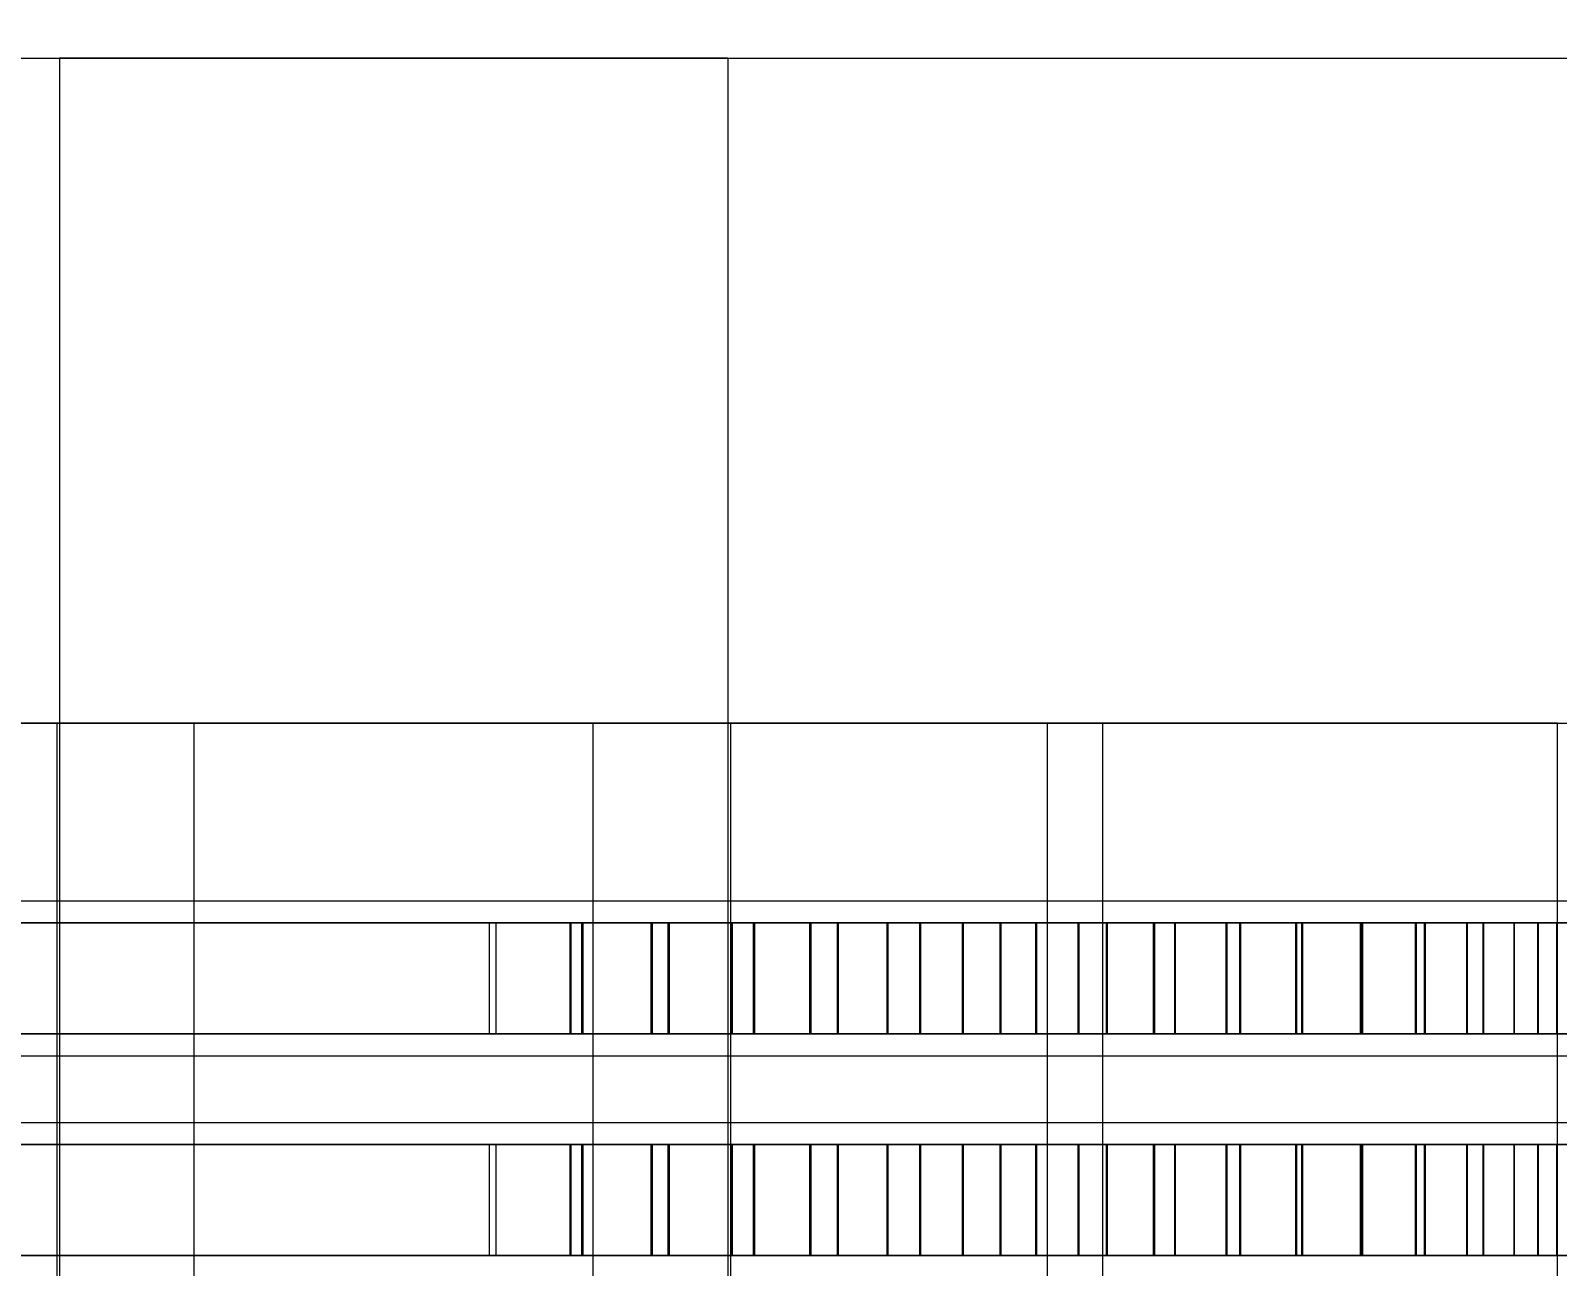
# Model space of a CAD drawing. Header units: millimetres. Extents: x -191664 to 191490, y -197311 to 10263.
# Drawn here: x 2512.2 to 2650, y -111789 to -111677.5 of the extents above; entities that cross this region are included whole.
import ezdxf

# ---------------------------------------------------------------- set-up
doc = ezdxf.new("R2010")
doc.units = ezdxf.units.MM
doc.layers.add('DET_briquetadora_superior', color=7, linetype='Continuous', lineweight=0)
doc.layers.add('R15_COTAS_TRANSPORTE_P', color=1, linetype='Continuous', lineweight=0)
doc.dimstyles.new('PLANTA_20', dxfattribs={"dimtxt": 50, "dimasz": 30, "dimexe": 30, "dimexo": 16, "dimgap": 20, "dimtad": 1, "dimtih": 1, "dimtoh": 1, "dimdec": 1, "dimzin": 0, "dimdsep": 46, "dimcen": 0.09, "dimadec": 0, "dimazin": 0, "dimtfac": 1, "dimtdec": 4, "dimtofl": 0, "dimtmove": 0, "dimatfit": 3, "dimfxl": 1, "dimtolj": 1, "dimtzin": 0, "dimarcsym": 0})

# ---------------------------------------------------------------- blocks, each defined once
blk = doc.blocks.new('*D133')
at = {"layer": 'Defpoints', "color": 0, "transparency": 16777216}
for p in [(439.69, -194147.98), (217.89, -194406.09), (-500, -194490), (-500, -194490), (500, -194490)]:
    blk.add_point(p, dxfattribs=at)
at = {"layer": 'R15_COTAS_TRANSPORTE_P', "color": 0, "lineweight": -2, "transparency": 16777216}
blk.add_arc((-500, -194490), 722.77, 2.37834, 17.62166, dxfattribs=at)
at = {"layer": 'R15_COTAS_TRANSPORTE_P', "color": 0, "transparency": 16777216}
for points in [[(184.12, -194272.81), (193.59, -194269.58), (179.18, -194242.8)], [(227.15, -194459.9), (217.15, -194460.11), (222.77, -194490)]]:
    blk.add_solid(points, dxfattribs=at)

msp = doc.modelspace()

# ---------------------------------------------------------------- linework, layer by layer
at = {"layer": 'DET_briquetadora_superior', "color": 127, "true_color": 0x587e77}
for p, q in [((2496.04, -111680), (2515.39, -111680)), ((2517.82, -111680), (2514.84, -111680)), ((2514.84, -111680), (2514.84, -111829.2)), ((2515.39, -111680), (2535.09, -111680)), ((2526.19, -111680), (2517.82, -111680)), ((2538.29, -111680), (2526.19, -111680)), ((2535.09, -111680), (2554.91, -111680)), ((2551.71, -111680), (2538.29, -111680)), ((2563.81, -111680), (2551.71, -111680)), ((2554.91, -111680), (2574.61, -111680)), ((2572.18, -111680), (2563.81, -111680)), ((2575.16, -111680), (2572.18, -111680)), ((2574.61, -111680), (2593.96, -111680)), ((2575.16, -111680), (2575.16, -111829.2)), ((2593.96, -111680), (2612.74, -111680)), ((2612.74, -111680), (2630.72, -111680)), ((2630.72, -111680), (2647.7, -111680)), ((2647.7, -111680), (2663.47, -111680))]:
    msp.add_line(p, q, dxfattribs=at)
at = {"layer": 'DET_briquetadora_superior', "color": 9, "true_color": 0xb9c3c2}
for p, q in [((2497.51, -111740), (2516.07, -111740)), ((2518.34, -111740), (2509.12, -111740)), ((2514.6, -111740), (2514.6, -111890)), ((2517.61, -111740), (2514.6, -111740)), ((2516.07, -111740), (2535.29, -111740)), ((2526.05, -111740), (2517.61, -111740)), ((2524.72, -111740), (2518.34, -111740)), ((2527, -111740), (2524.72, -111740)), ((2538.24, -111740), (2526.05, -111740)), ((2527, -111890), (2527, -111740)), ((2535.29, -111740), (2554.71, -111740)), ((2551.76, -111740), (2538.24, -111740)), ((2563.95, -111740), (2551.76, -111740)), ((2554.71, -111740), (2573.93, -111740)), ((2563, -111890), (2563, -111740)), ((2565.28, -111740), (2563, -111740)), ((2572.39, -111740), (2563.95, -111740)), ((2571.66, -111740), (2565.28, -111740)), ((2580.88, -111740), (2571.66, -111740)), ((2575.4, -111740), (2572.39, -111740)), ((2573.93, -111740), (2592.49, -111740)), ((2575.4, -111740), (2575.4, -111890)), ((2591.12, -111740), (2580.88, -111740)), ((2600.34, -111740), (2591.12, -111740)), ((2592.49, -111740), (2610, -111740)), ((2606.72, -111740), (2600.34, -111740)), ((2604, -111890), (2604, -111740)), ((2606.28, -111740), (2604, -111740)), ((2612.66, -111740), (2606.28, -111740)), ((2609, -111740), (2606.72, -111740)), ((2609, -111890), (2609, -111740)), ((2610, -111740), (2626.05, -111740)), ((2621.88, -111740), (2612.66, -111740)), ((2632.12, -111740), (2621.88, -111740)), ((2626.05, -111740), (2640.3, -111740)), ((2641.34, -111740), (2632.12, -111740)), ((2640.3, -111740), (2652.41, -111740)), ((2647.72, -111740), (2641.34, -111740)), ((2650, -111740), (2647.72, -111740)), ((2650, -111890), (2650, -111740)), ((2496.8, -111756), (2515.54, -111756)), ((2497.51, -111756), (2516.07, -111756)), ((2515.54, -111756), (2535.09, -111756)), ((2516.07, -111756), (2535.29, -111756)), ((2535.09, -111756), (2554.91, -111756)), ((2535.29, -111756), (2554.71, -111756)), ((2554.71, -111756), (2573.93, -111756)), ((2554.91, -111756), (2574.46, -111756)), ((2573.93, -111756), (2592.49, -111756)), ((2574.46, -111756), (2593.2, -111756)), ((2592.49, -111756), (2610, -111756)), ((2593.2, -111756), (2610.63, -111756)), ((2610, -111756), (2626.05, -111756)), ((2610.63, -111756), (2626.27, -111756)), ((2626.05, -111756), (2640.3, -111756)), ((2626.27, -111756), (2639.7, -111756)), ((2639.7, -111756), (2650.54, -111756)), ((2640.3, -111756), (2652.41, -111756)), ((2496.8, -111770), (2515.54, -111770)), ((2497.51, -111770), (2516.07, -111770)), ((2515.54, -111770), (2535.09, -111770)), ((2516.07, -111770), (2535.29, -111770)), ((2535.09, -111770), (2554.91, -111770)), ((2535.29, -111770), (2554.71, -111770)), ((2554.71, -111770), (2573.93, -111770)), ((2554.91, -111770), (2574.46, -111770)), ((2573.93, -111770), (2592.49, -111770)), ((2574.46, -111770), (2593.2, -111770)), ((2592.49, -111770), (2610, -111770)), ((2593.2, -111770), (2610.63, -111770)), ((2610, -111770), (2626.05, -111770)), ((2610.63, -111770), (2626.27, -111770)), ((2626.05, -111770), (2640.3, -111770)), ((2626.27, -111770), (2639.7, -111770)), ((2639.7, -111770), (2650.54, -111770)), ((2640.3, -111770), (2652.41, -111770)), ((2496.8, -111776), (2515.54, -111776)), ((2497.51, -111776), (2516.07, -111776)), ((2515.54, -111776), (2535.09, -111776)), ((2516.07, -111776), (2535.29, -111776)), ((2535.09, -111776), (2554.91, -111776)), ((2535.29, -111776), (2554.71, -111776)), ((2554.71, -111776), (2573.93, -111776)), ((2554.91, -111776), (2574.46, -111776)), ((2573.93, -111776), (2592.49, -111776)), ((2574.46, -111776), (2593.2, -111776)), ((2592.49, -111776), (2610, -111776)), ((2593.2, -111776), (2610.63, -111776)), ((2610, -111776), (2626.05, -111776)), ((2610.63, -111776), (2626.27, -111776)), ((2626.05, -111776), (2640.3, -111776)), ((2626.27, -111776), (2639.7, -111776)), ((2639.7, -111776), (2650.54, -111776)), ((2640.3, -111776), (2652.41, -111776))]:
    msp.add_line(p, q, dxfattribs=at)
at = {"layer": 'DET_briquetadora_superior', "color": 117, "true_color": 0x376c5b}
for p, q in [((796.55, -111758), (2553.66, -111758)), ((797.13, -111758), (2554.24, -111758)), ((2560.92, -111758), (814.61, -111758)), ((2561.98, -111758), (815.67, -111758)), ((2553.66, -111758), (2561.03, -111758)), ((2553.66, -111768), (2553.66, -111758)), ((2554.24, -111758), (2562.09, -111758)), ((2554.24, -111768), (2554.24, -111758)), ((2568.23, -111758), (2560.92, -111758)), ((2560.92, -111768), (2560.92, -111758)), ((2561.03, -111758), (2568.34, -111758)), ((2561.03, -111768), (2561.03, -111758)), ((2569.77, -111758), (2561.98, -111758)), ((2561.98, -111768), (2561.98, -111758)), ((2562.09, -111758), (2569.88, -111758)), ((2562.09, -111768), (2562.09, -111758)), ((2575.45, -111758), (2568.23, -111758)), ((2568.23, -111768), (2568.23, -111758)), ((2568.34, -111758), (2575.56, -111758)), ((2568.34, -111768), (2568.34, -111758)), ((2577.46, -111758), (2569.77, -111758)), ((2569.77, -111768), (2569.77, -111758)), ((2569.88, -111758), (2577.58, -111758)), ((2569.88, -111768), (2569.88, -111758)), ((2582.56, -111758), (2575.45, -111758)), ((2575.45, -111768), (2575.45, -111758)), ((2575.56, -111758), (2582.66, -111758)), ((2575.56, -111768), (2575.56, -111758)), ((2585.04, -111758), (2577.46, -111758)), ((2577.46, -111768), (2577.46, -111758)), ((2577.58, -111758), (2585.15, -111758)), ((2577.58, -111768), (2577.58, -111758)), ((2589.52, -111758), (2582.56, -111758)), ((2582.56, -111768), (2582.56, -111758)), ((2582.66, -111758), (2589.62, -111758)), ((2582.66, -111768), (2582.66, -111758)), ((2592.47, -111758), (2585.04, -111758)), ((2585.04, -111768), (2585.04, -111758)), ((2585.15, -111758), (2592.57, -111758)), ((2585.15, -111768), (2585.15, -111758)), ((2596.32, -111758), (2589.52, -111758)), ((2589.52, -111768), (2589.52, -111758)), ((2589.62, -111758), (2596.42, -111758)), ((2589.62, -111768), (2589.62, -111758)), ((2599.72, -111758), (2592.47, -111758)), ((2592.47, -111768), (2592.47, -111758)), ((2592.57, -111758), (2599.82, -111758)), ((2592.57, -111768), (2592.57, -111758)), ((2602.93, -111758), (2596.32, -111758)), ((2596.32, -111768), (2596.32, -111758)), ((2596.42, -111758), (2603.02, -111758)), ((2596.42, -111768), (2596.42, -111758)), ((2606.76, -111758), (2599.72, -111758)), ((2599.72, -111768), (2599.72, -111758)), ((2599.82, -111758), (2606.86, -111758)), ((2599.82, -111768), (2599.82, -111758)), ((2609.32, -111758), (2602.93, -111758)), ((2602.93, -111768), (2602.93, -111758)), ((2603.02, -111758), (2609.41, -111758)), ((2603.02, -111768), (2603.02, -111758)), ((2613.57, -111758), (2606.76, -111758)), ((2606.76, -111768), (2606.76, -111758)), ((2606.86, -111758), (2613.67, -111758)), ((2606.86, -111768), (2606.86, -111758)), ((2615.47, -111758), (2609.32, -111758)), ((2609.32, -111768), (2609.32, -111758)), ((2609.41, -111758), (2615.55, -111758)), ((2609.41, -111768), (2609.41, -111758)), ((2620.13, -111758), (2613.57, -111758)), ((2613.57, -111768), (2613.57, -111758)), ((2613.67, -111758), (2620.22, -111758)), ((2613.67, -111768), (2613.67, -111758)), ((2621.35, -111758), (2615.47, -111758)), ((2615.47, -111768), (2615.47, -111758)), ((2615.55, -111758), (2621.43, -111758)), ((2615.55, -111768), (2615.55, -111758)), ((2626.4, -111758), (2620.13, -111758)), ((2620.13, -111768), (2620.13, -111758)), ((2620.22, -111758), (2626.49, -111758)), ((2620.22, -111768), (2620.22, -111758)), ((2626.95, -111758), (2621.35, -111758)), ((2621.35, -111768), (2621.35, -111758)), ((2621.43, -111758), (2627.03, -111758)), ((2621.43, -111768), (2621.43, -111758)), ((2632.37, -111758), (2626.4, -111758)), ((2626.4, -111768), (2626.4, -111758)), ((2626.49, -111758), (2632.45, -111758)), ((2626.49, -111768), (2626.49, -111758)), ((2632.24, -111758), (2626.95, -111758)), ((2626.95, -111768), (2626.95, -111758)), ((2627.03, -111758), (2632.32, -111758)), ((2627.03, -111768), (2627.03, -111758)), ((2637.21, -111758), (2632.24, -111758)), ((2632.24, -111768), (2632.24, -111758)), ((2632.32, -111758), (2637.28, -111758)), ((2632.32, -111768), (2632.32, -111758)), ((2638.01, -111758), (2632.37, -111758)), ((2632.37, -111768), (2632.37, -111758)), ((2632.45, -111758), (2638.09, -111758)), ((2632.45, -111768), (2632.45, -111758)), ((2641.83, -111758), (2637.21, -111758)), ((2637.21, -111768), (2637.21, -111758)), ((2637.28, -111758), (2641.89, -111758)), ((2637.28, -111768), (2637.28, -111758)), ((2643.3, -111758), (2638.01, -111758)), ((2638.01, -111768), (2638.01, -111758)), ((2638.09, -111758), (2643.38, -111758)), ((2638.09, -111768), (2638.09, -111758)), ((2646.09, -111758), (2641.83, -111758)), ((2641.83, -111768), (2641.83, -111758)), ((2641.89, -111758), (2646.14, -111758)), ((2641.89, -111768), (2641.89, -111758)), ((2648.23, -111758), (2643.3, -111758)), ((2643.3, -111768), (2643.3, -111758)), ((2643.38, -111758), (2648.3, -111758)), ((2643.38, -111768), (2643.38, -111758)), ((2649.96, -111758), (2646.09, -111758)), ((2646.09, -111768), (2646.09, -111758)), ((2646.14, -111758), (2650.02, -111758)), ((2646.14, -111768), (2646.14, -111758)), ((2652.77, -111758), (2648.23, -111758)), ((2648.23, -111768), (2648.23, -111758)), ((2648.3, -111758), (2652.83, -111758)), ((2648.3, -111768), (2648.3, -111758)), ((2653.45, -111758), (2649.96, -111758)), ((2649.96, -111768), (2649.96, -111758)), ((796.55, -111768), (2553.66, -111768)), ((797.13, -111768), (2554.24, -111768)), ((2560.92, -111768), (814.61, -111768)), ((2561.98, -111768), (815.67, -111768)), ((2553.66, -111768), (2561.03, -111768)), ((2554.24, -111768), (2562.09, -111768)), ((2568.23, -111768), (2560.92, -111768)), ((2561.03, -111768), (2568.34, -111768)), ((2569.77, -111768), (2561.98, -111768)), ((2562.09, -111768), (2569.88, -111768)), ((2575.45, -111768), (2568.23, -111768)), ((2568.34, -111768), (2575.56, -111768)), ((2577.46, -111768), (2569.77, -111768)), ((2569.88, -111768), (2577.58, -111768)), ((2582.56, -111768), (2575.45, -111768)), ((2575.56, -111768), (2582.66, -111768)), ((2585.04, -111768), (2577.46, -111768)), ((2577.58, -111768), (2585.15, -111768)), ((2589.52, -111768), (2582.56, -111768)), ((2582.66, -111768), (2589.62, -111768)), ((2592.47, -111768), (2585.04, -111768)), ((2585.15, -111768), (2592.57, -111768)), ((2596.32, -111768), (2589.52, -111768)), ((2589.62, -111768), (2596.42, -111768)), ((2599.72, -111768), (2592.47, -111768)), ((2592.57, -111768), (2599.82, -111768)), ((2602.93, -111768), (2596.32, -111768)), ((2596.42, -111768), (2603.02, -111768)), ((2606.76, -111768), (2599.72, -111768)), ((2599.82, -111768), (2606.86, -111768)), ((2609.32, -111768), (2602.93, -111768)), ((2603.02, -111768), (2609.41, -111768)), ((2613.57, -111768), (2606.76, -111768)), ((2606.86, -111768), (2613.67, -111768)), ((2615.47, -111768), (2609.32, -111768)), ((2609.41, -111768), (2615.55, -111768)), ((2620.13, -111768), (2613.57, -111768)), ((2613.67, -111768), (2620.22, -111768)), ((2621.35, -111768), (2615.47, -111768)), ((2615.55, -111768), (2621.43, -111768)), ((2626.4, -111768), (2620.13, -111768)), ((2620.22, -111768), (2626.49, -111768)), ((2626.95, -111768), (2621.35, -111768)), ((2621.43, -111768), (2627.03, -111768)), ((2632.37, -111768), (2626.4, -111768)), ((2626.49, -111768), (2632.45, -111768)), ((2632.24, -111768), (2626.95, -111768)), ((2627.03, -111768), (2632.32, -111768)), ((2637.21, -111768), (2632.24, -111768)), ((2632.32, -111768), (2637.28, -111768)), ((2638.01, -111768), (2632.37, -111768)), ((2632.45, -111768), (2638.09, -111768)), ((2641.83, -111768), (2637.21, -111768)), ((2637.28, -111768), (2641.89, -111768)), ((2643.3, -111768), (2638.01, -111768)), ((2638.09, -111768), (2643.38, -111768)), ((2646.09, -111768), (2641.83, -111768)), ((2641.89, -111768), (2646.14, -111768)), ((2648.23, -111768), (2643.3, -111768)), ((2643.38, -111768), (2648.3, -111768)), ((2649.96, -111768), (2646.09, -111768)), ((2646.14, -111768), (2650.02, -111768)), ((2652.77, -111768), (2648.23, -111768)), ((2648.3, -111768), (2652.83, -111768)), ((2653.45, -111768), (2649.96, -111768)), ((796.55, -111778), (2553.66, -111778)), ((797.13, -111778), (2554.24, -111778)), ((2560.92, -111778), (814.61, -111778)), ((2561.98, -111778), (815.67, -111778)), ((2553.66, -111778), (2561.03, -111778)), ((2553.66, -111788), (2553.66, -111778)), ((2554.24, -111778), (2562.09, -111778)), ((2554.24, -111788), (2554.24, -111778)), ((2568.23, -111778), (2560.92, -111778)), ((2560.92, -111788), (2560.92, -111778)), ((2561.03, -111778), (2568.34, -111778)), ((2561.03, -111788), (2561.03, -111778)), ((2569.77, -111778), (2561.98, -111778)), ((2561.98, -111788), (2561.98, -111778)), ((2562.09, -111778), (2569.88, -111778)), ((2562.09, -111788), (2562.09, -111778)), ((2575.45, -111778), (2568.23, -111778)), ((2568.23, -111788), (2568.23, -111778)), ((2568.34, -111778), (2575.56, -111778)), ((2568.34, -111788), (2568.34, -111778)), ((2577.46, -111778), (2569.77, -111778)), ((2569.77, -111788), (2569.77, -111778)), ((2569.88, -111778), (2577.58, -111778)), ((2569.88, -111788), (2569.88, -111778)), ((2582.56, -111778), (2575.45, -111778)), ((2575.45, -111788), (2575.45, -111778)), ((2575.56, -111778), (2582.66, -111778)), ((2575.56, -111788), (2575.56, -111778)), ((2585.04, -111778), (2577.46, -111778)), ((2577.46, -111788), (2577.46, -111778)), ((2577.58, -111778), (2585.15, -111778)), ((2577.58, -111788), (2577.58, -111778)), ((2589.52, -111778), (2582.56, -111778)), ((2582.56, -111788), (2582.56, -111778)), ((2582.66, -111778), (2589.62, -111778)), ((2582.66, -111788), (2582.66, -111778)), ((2592.47, -111778), (2585.04, -111778)), ((2585.04, -111788), (2585.04, -111778)), ((2585.15, -111778), (2592.57, -111778)), ((2585.15, -111788), (2585.15, -111778)), ((2596.32, -111778), (2589.52, -111778)), ((2589.52, -111788), (2589.52, -111778)), ((2589.62, -111778), (2596.42, -111778)), ((2589.62, -111788), (2589.62, -111778)), ((2599.72, -111778), (2592.47, -111778)), ((2592.47, -111788), (2592.47, -111778)), ((2592.57, -111778), (2599.82, -111778)), ((2592.57, -111788), (2592.57, -111778)), ((2602.93, -111778), (2596.32, -111778)), ((2596.32, -111788), (2596.32, -111778)), ((2596.42, -111778), (2603.02, -111778)), ((2596.42, -111788), (2596.42, -111778)), ((2606.76, -111778), (2599.72, -111778)), ((2599.72, -111788), (2599.72, -111778)), ((2599.82, -111778), (2606.86, -111778)), ((2599.82, -111788), (2599.82, -111778)), ((2609.32, -111778), (2602.93, -111778)), ((2602.93, -111788), (2602.93, -111778)), ((2603.02, -111778), (2609.41, -111778)), ((2603.02, -111788), (2603.02, -111778)), ((2613.57, -111778), (2606.76, -111778)), ((2606.76, -111788), (2606.76, -111778)), ((2606.86, -111778), (2613.67, -111778)), ((2606.86, -111788), (2606.86, -111778)), ((2615.47, -111778), (2609.32, -111778)), ((2609.32, -111788), (2609.32, -111778)), ((2609.41, -111778), (2615.55, -111778)), ((2609.41, -111788), (2609.41, -111778)), ((2620.13, -111778), (2613.57, -111778)), ((2613.57, -111788), (2613.57, -111778)), ((2613.67, -111778), (2620.22, -111778)), ((2613.67, -111788), (2613.67, -111778)), ((2621.35, -111778), (2615.47, -111778)), ((2615.47, -111788), (2615.47, -111778)), ((2615.55, -111778), (2621.43, -111778)), ((2615.55, -111788), (2615.55, -111778)), ((2626.4, -111778), (2620.13, -111778)), ((2620.13, -111788), (2620.13, -111778)), ((2620.22, -111778), (2626.49, -111778)), ((2620.22, -111788), (2620.22, -111778)), ((2626.95, -111778), (2621.35, -111778)), ((2621.35, -111788), (2621.35, -111778)), ((2621.43, -111778), (2627.03, -111778)), ((2621.43, -111788), (2621.43, -111778)), ((2632.37, -111778), (2626.4, -111778)), ((2626.4, -111788), (2626.4, -111778)), ((2626.49, -111778), (2632.45, -111778)), ((2626.49, -111788), (2626.49, -111778)), ((2632.24, -111778), (2626.95, -111778)), ((2626.95, -111788), (2626.95, -111778)), ((2627.03, -111778), (2632.32, -111778)), ((2627.03, -111788), (2627.03, -111778)), ((2637.21, -111778), (2632.24, -111778)), ((2632.24, -111788), (2632.24, -111778)), ((2632.32, -111778), (2637.28, -111778)), ((2632.32, -111788), (2632.32, -111778)), ((2638.01, -111778), (2632.37, -111778)), ((2632.37, -111788), (2632.37, -111778)), ((2632.45, -111778), (2638.09, -111778)), ((2632.45, -111788), (2632.45, -111778)), ((2641.83, -111778), (2637.21, -111778)), ((2637.21, -111788), (2637.21, -111778)), ((2637.28, -111778), (2641.89, -111778)), ((2637.28, -111788), (2637.28, -111778)), ((2643.3, -111778), (2638.01, -111778)), ((2638.01, -111788), (2638.01, -111778)), ((2638.09, -111778), (2643.38, -111778)), ((2638.09, -111788), (2638.09, -111778)), ((2646.09, -111778), (2641.83, -111778)), ((2641.83, -111788), (2641.83, -111778)), ((2641.89, -111778), (2646.14, -111778)), ((2641.89, -111788), (2641.89, -111778)), ((2648.23, -111778), (2643.3, -111778)), ((2643.3, -111788), (2643.3, -111778)), ((2643.38, -111778), (2648.3, -111778)), ((2643.38, -111788), (2643.38, -111778)), ((2649.96, -111778), (2646.09, -111778)), ((2646.09, -111788), (2646.09, -111778)), ((2646.14, -111778), (2650.02, -111778)), ((2646.14, -111788), (2646.14, -111778)), ((2652.77, -111778), (2648.23, -111778)), ((2648.23, -111788), (2648.23, -111778)), ((2648.3, -111778), (2652.83, -111778)), ((2648.3, -111788), (2648.3, -111778)), ((2653.45, -111778), (2649.96, -111778)), ((2649.96, -111788), (2649.96, -111778)), ((796.55, -111788), (2553.66, -111788)), ((797.13, -111788), (2554.24, -111788)), ((2560.92, -111788), (814.61, -111788)), ((2561.98, -111788), (815.67, -111788)), ((2553.66, -111788), (2561.03, -111788)), ((2554.24, -111788), (2562.09, -111788)), ((2568.23, -111788), (2560.92, -111788)), ((2561.03, -111788), (2568.34, -111788)), ((2569.77, -111788), (2561.98, -111788)), ((2562.09, -111788), (2569.88, -111788)), ((2575.45, -111788), (2568.23, -111788)), ((2568.34, -111788), (2575.56, -111788)), ((2577.46, -111788), (2569.77, -111788)), ((2569.88, -111788), (2577.58, -111788)), ((2582.56, -111788), (2575.45, -111788)), ((2575.56, -111788), (2582.66, -111788)), ((2585.04, -111788), (2577.46, -111788)), ((2577.58, -111788), (2585.15, -111788)), ((2589.52, -111788), (2582.56, -111788)), ((2582.66, -111788), (2589.62, -111788)), ((2592.47, -111788), (2585.04, -111788)), ((2585.15, -111788), (2592.57, -111788)), ((2596.32, -111788), (2589.52, -111788)), ((2589.62, -111788), (2596.42, -111788)), ((2599.72, -111788), (2592.47, -111788)), ((2592.57, -111788), (2599.82, -111788)), ((2602.93, -111788), (2596.32, -111788)), ((2596.42, -111788), (2603.02, -111788)), ((2606.76, -111788), (2599.72, -111788)), ((2599.82, -111788), (2606.86, -111788)), ((2609.32, -111788), (2602.93, -111788)), ((2603.02, -111788), (2609.41, -111788)), ((2613.57, -111788), (2606.76, -111788)), ((2606.86, -111788), (2613.67, -111788)), ((2615.47, -111788), (2609.32, -111788)), ((2609.41, -111788), (2615.55, -111788)), ((2620.13, -111788), (2613.57, -111788)), ((2613.67, -111788), (2620.22, -111788)), ((2621.35, -111788), (2615.47, -111788)), ((2615.55, -111788), (2621.43, -111788)), ((2626.4, -111788), (2620.13, -111788)), ((2620.22, -111788), (2626.49, -111788)), ((2626.95, -111788), (2621.35, -111788)), ((2621.43, -111788), (2627.03, -111788)), ((2632.37, -111788), (2626.4, -111788)), ((2626.49, -111788), (2632.45, -111788)), ((2632.24, -111788), (2626.95, -111788)), ((2627.03, -111788), (2632.32, -111788)), ((2637.21, -111788), (2632.24, -111788)), ((2632.32, -111788), (2637.28, -111788)), ((2638.01, -111788), (2632.37, -111788)), ((2632.45, -111788), (2638.09, -111788)), ((2641.83, -111788), (2637.21, -111788)), ((2637.28, -111788), (2641.89, -111788)), ((2643.3, -111788), (2638.01, -111788)), ((2638.09, -111788), (2643.38, -111788)), ((2646.09, -111788), (2641.83, -111788)), ((2641.89, -111788), (2646.14, -111788)), ((2648.23, -111788), (2643.3, -111788)), ((2643.38, -111788), (2648.3, -111788)), ((2649.96, -111788), (2646.09, -111788)), ((2646.14, -111788), (2650.02, -111788)), ((2652.77, -111788), (2648.23, -111788)), ((2648.3, -111788), (2652.83, -111788)), ((2653.45, -111788), (2649.96, -111788))]:
    msp.add_line(p, q, dxfattribs=at)

# ---------------------------------------------------------------- dimensions: what is measured, and where the dimension line sits
at = {"layer": 'R15_COTAS_TRANSPORTE_P'}
dim = msp.add_angular_dim_2l(base=(217.89, -194406.09), line1=((-500, -194490), (500, -194490)), line2=((-500, -194490), (439.69, -194147.98)), dimstyle='PLANTA_20', dxfattribs=at)
dim.commit()
dim.dimension.update_dxf_attribs({"geometry": '*D133', "text_midpoint": (191490.46, -33543.69)})

doc.saveas('drawing.dxf')
